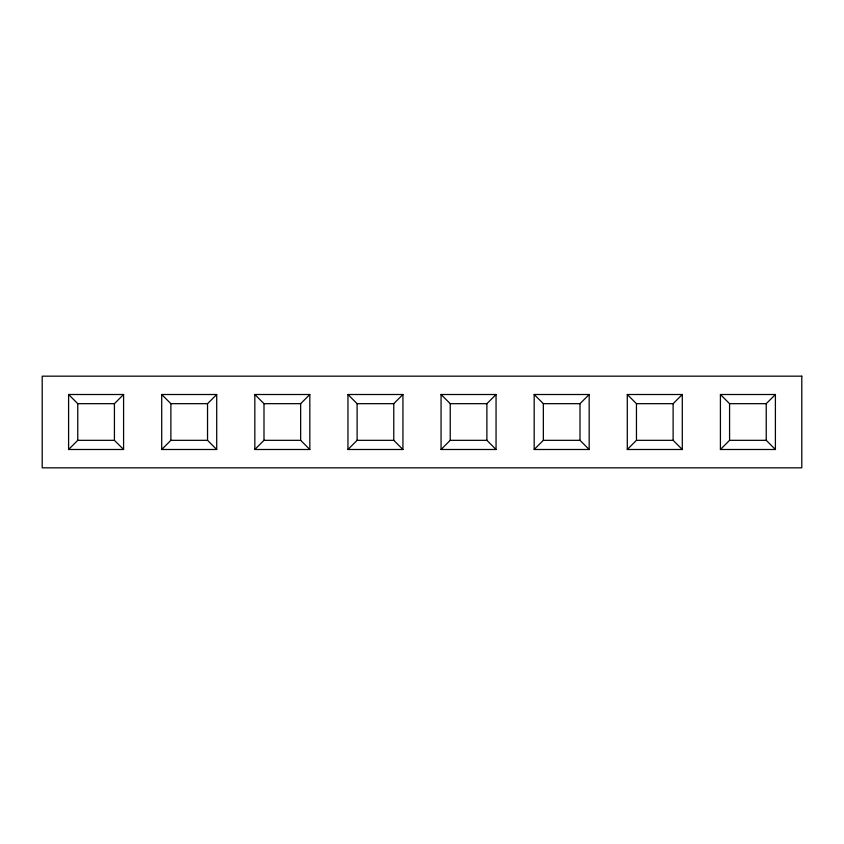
<?xml version="1.0" encoding="UTF-8"?>
<svg xmlns="http://www.w3.org/2000/svg" width="844" height="844" viewBox="0 0 844 844"><rect width="100%" height="100%" fill="white"/><g stroke="black" fill="none" stroke-linecap="round" stroke-linejoin="round"><path stroke-width="1.27" d="M68.596 449.493L77.764 440.325L77.764 403.675L68.596 394.507L123.583 394.507L123.583 449.493L68.596 449.493L68.596 394.507M123.583 449.493L114.425 440.325L114.425 403.675L123.583 394.507M161.71 449.493L170.878 440.325L170.878 403.675L161.71 394.507L216.708 394.507L216.708 449.493L161.71 449.493L161.71 394.507M216.708 449.493L207.54 440.325L207.54 403.675L216.708 394.507M254.825 449.493L263.993 440.325L300.654 440.325L309.822 449.493L309.822 394.507L254.825 394.507L254.825 449.493L309.822 449.493M254.825 394.507L263.993 403.675L300.654 403.675L309.822 394.507M347.95 449.493L357.107 440.325L393.768 440.325L402.936 449.493L402.936 394.507L347.95 394.507L347.95 449.493L402.936 449.493M347.95 394.507L357.107 403.675L393.768 403.675L402.936 394.507M441.064 449.493L450.232 440.325L486.893 440.325L496.05 449.493L496.05 394.507L441.064 394.507L441.064 449.493L496.05 449.493M441.064 394.507L450.232 403.675L486.893 403.675L496.05 394.507M534.178 449.493L543.346 440.325L580.007 440.325L589.175 449.493L589.175 394.507L534.178 394.507L534.178 449.493L589.175 449.493M534.178 394.507L543.346 403.675L580.007 403.675L589.175 394.507M627.292 449.493L636.46 440.325L636.46 403.675L627.292 394.507L682.29 394.507L682.29 449.493L627.292 449.493L627.292 394.507M636.46 403.675L673.122 403.675L682.29 394.507M720.417 449.493L729.575 440.325L766.236 440.325L775.404 449.493L775.404 394.507L720.417 394.507L720.417 449.493L775.404 449.493M720.417 394.507L729.575 403.675L766.236 403.675L775.404 394.507M77.764 403.675L114.425 403.675M170.878 403.675L207.54 403.675M77.764 440.325L114.425 440.325M170.878 440.325L207.54 440.325M636.46 440.325L673.122 440.325L682.29 449.493M766.236 403.675L766.236 440.325M729.575 403.675L729.575 440.325M673.122 403.675L673.122 440.325M580.007 403.675L580.007 440.325M543.346 403.675L543.346 440.325M486.893 403.675L486.893 440.325M450.232 403.675L450.232 440.325M393.768 403.675L393.768 440.325M357.107 403.675L357.107 440.325M300.654 403.675L300.654 440.325M263.993 403.675L263.993 440.325M801.8 376.171L42.2 376.171L42.2 467.829L801.8 467.829L801.8 376.171"/></g></svg>
